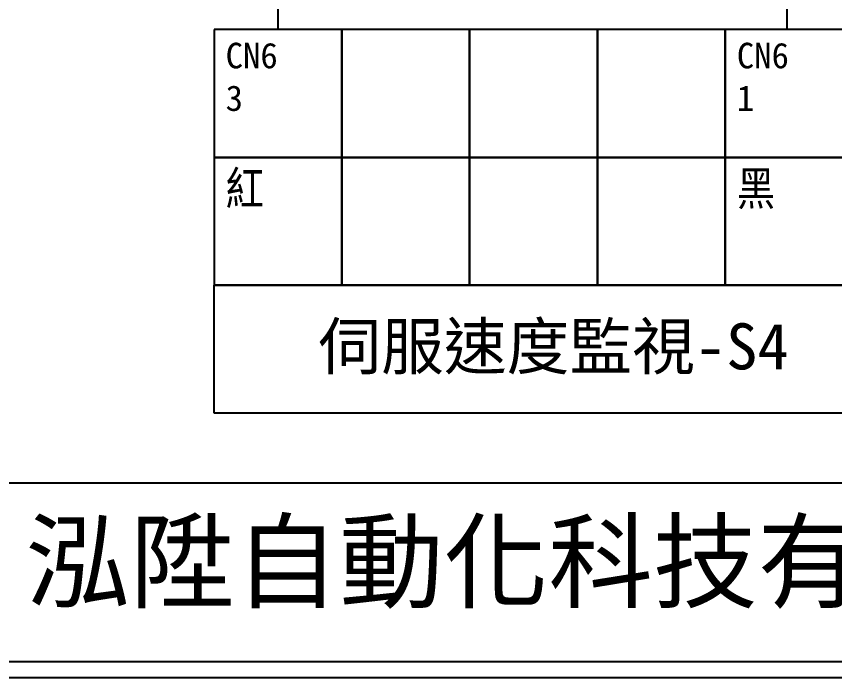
# Model space of a CAD drawing. Extents: x 10 to 297, y 3 to 207.
# Drawn here: x 47.9 to 111.9, y 3 to 54.7 of the extents above; entities that cross this region are included whole.
import ezdxf

# ---------------------------------------------------------------- set-up
doc = ezdxf.new("R2010")
doc.units = 0
doc.layers.get('0').update_dxf_attribs({"linetype": 'CONTINUOUS'})
doc.layers.add('圖框層', color=7, linetype='CONTINUOUS')
doc.styles.add('STSL', font='KAIU.TTF')

msp = doc.modelspace()

# ---------------------------------------------------------------- linework, layer by layer
for p, q in [((68.36, 57.486), (68.36, 53.696)), ((108.176, 57.467), (108.176, 53.696)), ((113.36, 53.696), (63.36, 53.696)), ((63.36, 53.696), (63.36, 43.696)), ((73.36, 53.696), (63.36, 53.696)), ((73.36, 43.696), (73.36, 53.696)), ((73.36, 53.696), (73.36, 43.696)), ((83.36, 53.696), (73.36, 53.696)), ((83.36, 43.696), (83.36, 53.696)), ((83.36, 53.696), (83.36, 43.696)), ((93.36, 53.696), (83.36, 53.696)), ((93.36, 43.696), (93.36, 53.696)), ((93.36, 53.696), (93.36, 43.696)), ((103.36, 53.696), (93.36, 53.696)), ((103.36, 43.696), (103.36, 53.696)), ((103.36, 53.696), (103.36, 43.696)), ((113.36, 53.696), (103.36, 53.696)), ((63.36, 43.696), (73.36, 43.696)), ((113.36, 43.696), (63.36, 43.696)), ((63.36, 43.696), (63.36, 33.696)), ((73.36, 43.696), (83.36, 43.696)), ((73.36, 33.696), (73.36, 43.696)), ((73.36, 43.696), (73.36, 33.696)), ((83.36, 43.696), (93.36, 43.696)), ((83.36, 33.696), (83.36, 43.696)), ((83.36, 43.696), (83.36, 33.696)), ((93.36, 43.696), (103.36, 43.696)), ((93.36, 33.696), (93.36, 43.696)), ((93.36, 43.696), (93.36, 33.696)), ((103.36, 43.696), (113.36, 43.696)), ((103.36, 33.696), (103.36, 43.696)), ((103.36, 43.696), (103.36, 33.696)), ((73.36, 33.696), (63.36, 33.696)), ((63.36, 23.696), (63.36, 33.696)), ((63.36, 33.696), (73.36, 33.696)), ((113.36, 33.696), (63.36, 33.696)), ((83.36, 33.696), (73.36, 33.696)), ((73.36, 33.696), (83.36, 33.696)), ((93.36, 33.696), (83.36, 33.696)), ((83.36, 33.696), (93.36, 33.696)), ((103.36, 33.696), (93.36, 33.696)), ((93.36, 33.696), (103.36, 33.696)), ((113.36, 33.696), (103.36, 33.696)), ((103.36, 33.696), (113.36, 33.696)), ((73.36, 23.696), (63.36, 23.696)), ((83.36, 23.696), (73.36, 23.696)), ((93.36, 23.696), (83.36, 23.696)), ((103.36, 23.696), (93.36, 23.696)), ((113.36, 23.696), (103.36, 23.696))]:
    msp.add_line(p, q)
at = {"layer": '圖框層', "color": 7}
for p, q in [((11.25, 18.25), (295.75, 18.25)), ((11.25, 4.25), (295.75, 4.25)), ((10, 3), (297, 3))]:
    msp.add_line(p, q, dxfattribs=at)

# ---------------------------------------------------------------- texts
at = {"width": 8.29132, "attachment_point": 1}
for s, insert, char_height in [('CN6\\P3', (64.268, 52.664), 2), ('CN6\\P1', (104.268, 52.664), 2), ('{\\Fromanc,chineset|c136;紅}', (64.268, 42.664), 3), ('{\\Fromanc,chineset|c136;黑}', (104.268, 42.664), 3)]:
    msp.add_mtext(s, dxfattribs=dict(at, insert=insert, char_height=char_height))
at = {"layer": '圖框層', "color": 4, "style": 'STSL'}
for s, height, p in [('伺服速度監視-S4', 3.6, (71.525, 27.115)), ('泓陞自動化科技有限公司', 6, (48.604, 9.076))]:
    msp.add_text(s, height=height, dxfattribs=at).set_placement(p)

doc.saveas('drawing.dxf')
